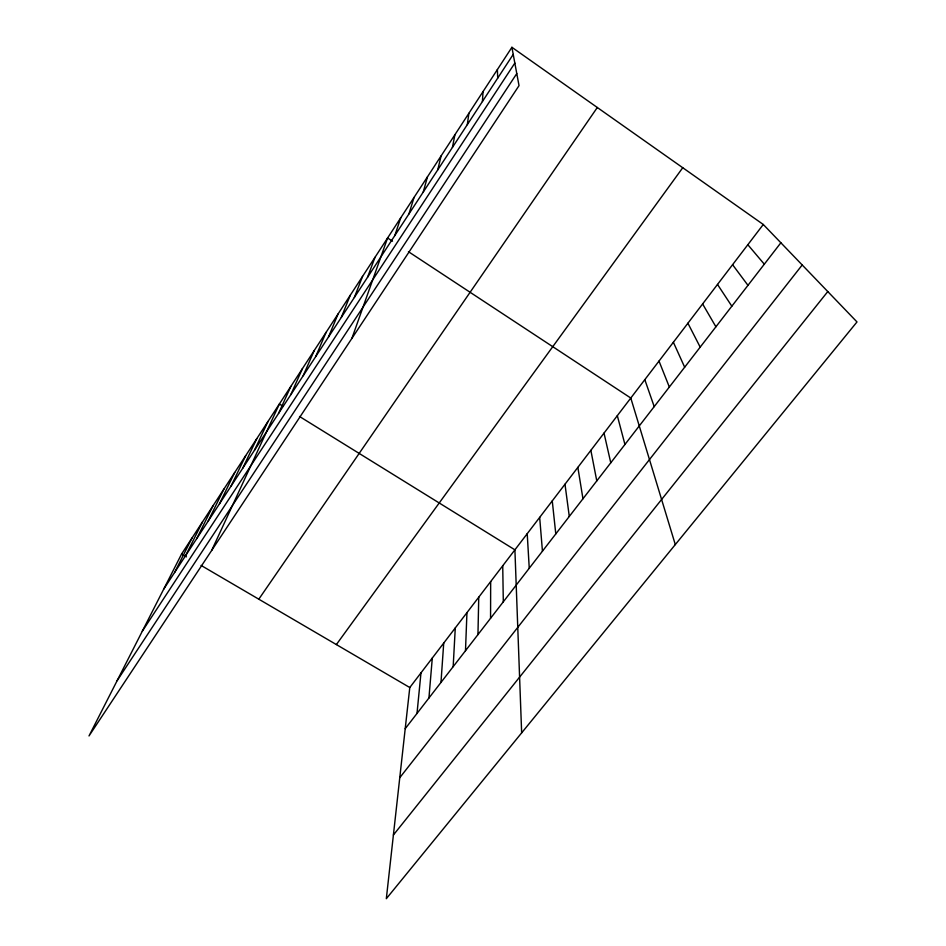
<?xml version="1.0" encoding="UTF-8"?>
<svg xmlns="http://www.w3.org/2000/svg" width="946" height="946" viewBox="0 0 946 946"><rect width="100%" height="100%" fill="white"/><g stroke="black" fill="none" stroke-linecap="round" stroke-linejoin="round"><path stroke-width="1.42" d="M490.56 618.306L490.667 581.577M477.955 634.6L478.747 597.198M465.491 650.73L466.946 612.653M453.169 666.67L455.274 627.943M482.413 101.541L483.051 91.561M440.978 682.444L443.721 643.079M428.928 698.03L432.298 658.049M417.009 713.45L420.982 672.866M763.28 224.486L409.784 687.529L386.323 898.7L856.993 321.947L763.28 224.486L511.904 47.3L181.585 554.013L89.007 735.941L519.023 85.648L511.904 47.3M467.312 124.636L468.897 113.272M452.425 147.422L454.92 134.71M437.738 169.902L441.12 155.889M423.24 192.073L427.486 176.784M408.932 213.962L414.029 197.442M394.813 235.566L400.737 217.828M351.9 338.384L387.6 237.978L392.507 241.206M367.533 277.308L375.006 257.288M354.336 297.482L362.566 276.386M341.317 317.407L350.268 295.247M328.451 337.083L338.112 313.895M315.751 356.524L326.086 332.33M303.205 375.728L314.214 350.564M290.8 394.695L302.46 368.573M278.55 413.437L290.86 386.382M211.679 550.442L279.377 404.001L282.925 406.201M254.486 450.261L268.025 421.419M242.673 468.341L256.792 438.637M230.99 486.209L245.688 455.665M219.448 503.875L234.714 472.503M208.037 521.329L223.859 489.165M196.756 538.581L213.11 505.637M185.605 555.645L202.491 521.944M174.584 572.507L191.979 538.061M163.682 589.181L513.217 54.407M142.302 631.218L514.837 63.086M117.138 680.659L516.776 73.575M258.802 599.196L597.316 107.501M336.362 644.569L682.752 167.726M405.207 728.704L780.864 242.779M399.768 777.707L802.208 264.975M393.394 835.011L827.785 291.569M181.585 554.013L186.457 556.863M201.072 565.412L409.784 687.529M299.515 416.477L514.908 549.839L521.648 732.866M408.447 251.695L630.793 398.041L675.302 544.589M747.837 244.718L764.309 264.194M732.582 264.703L747.967 285.337M717.506 284.45L731.837 306.197M702.618 303.95L715.909 326.796M687.908 323.225L700.194 347.135M673.375 342.263L684.668 367.214M659.007 361.076L669.342 387.032M644.817 379.665L654.206 406.614M617.324 415.672L624.939 444.478M604.021 433.102L610.773 462.795M590.86 450.343L596.784 480.899M577.852 467.383L582.961 498.779M564.987 484.234L569.291 516.457M552.263 500.907L555.787 533.922M539.669 517.391L542.448 551.187M527.218 533.71L529.252 568.262M497.383 69.578L497.714 78.14M502.728 565.791L503.307 601.81"/></g></svg>
